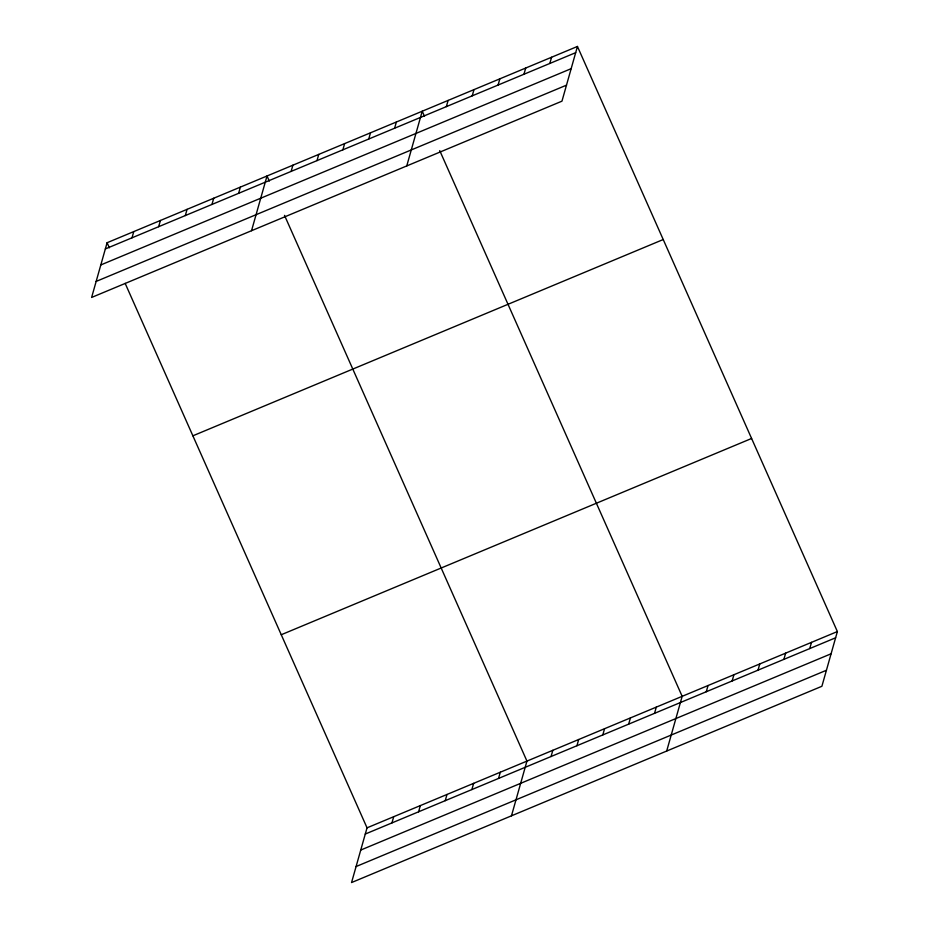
<?xml version="1.0" encoding="UTF-8"?>
<svg xmlns="http://www.w3.org/2000/svg" width="929" height="929" viewBox="0 0 929 929"><rect width="100%" height="100%" fill="white"/><g stroke="black" fill="none" stroke-linecap="round" stroke-linejoin="round"><path stroke-width="1.39" d="M107.102 242.724L91.623 297.443L561.964 101.168L577.443 46.45L107.102 242.724L109.367 247.799M131.999 237.812L133.764 231.6M158.65 226.699L160.415 220.475M185.301 215.574L187.066 209.35M211.963 204.45L213.716 198.237M238.614 193.325L240.367 187.112M251.538 230.706L267.018 175.987L269.282 181.074M291.137 171.412L292.89 165.188M316.998 160.612L318.763 154.4M342.871 149.824L344.624 143.6M368.743 139.025L370.497 132.812M394.604 128.237L396.369 122.013M406.751 165.943L422.231 111.225L424.495 116.299M446.35 106.638L448.103 100.425M472.211 95.85L473.976 89.625M498.083 85.05L499.837 78.837M523.956 74.262L525.709 68.038M549.817 63.462L551.582 57.25M125.16 283.368L367.036 827.832L351.557 882.55L821.898 686.276L837.377 631.557L577.443 46.45M391.933 822.931L393.687 816.707M418.584 811.807L420.338 805.582M445.235 800.682L446.988 794.469M471.886 789.557L473.651 783.344M498.536 778.444L500.301 772.22M511.473 815.813L526.952 761.095L284.518 215.365M551.06 756.52L552.825 750.307M576.932 745.732L578.686 739.507M602.793 734.932L604.558 728.719M628.666 724.132L630.431 717.92M654.539 713.344L656.292 707.12M666.685 751.05L682.165 696.332L439.731 150.603M706.272 691.757L708.037 685.532M732.145 680.957L733.898 674.744M758.018 670.157L759.771 663.945M783.879 659.369L785.644 653.145M809.751 648.57L811.505 642.357M105.349 248.937L575.69 52.663M100.82 264.939L571.161 68.676M96.151 281.429L566.493 85.166M192.884 435.806L663.225 239.531M281.255 634.739L751.596 438.476M367.036 827.832L837.377 631.557M365.271 834.045L835.624 637.782M360.742 850.058L831.095 653.784M356.086 866.548L826.427 670.274"/></g></svg>
